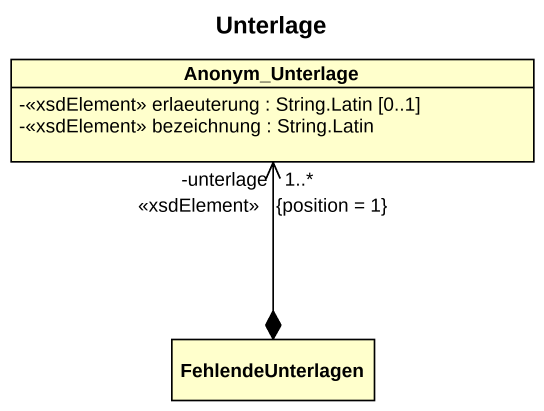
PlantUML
@startuml
title Unterlage
hide circle
hide empty members
skinparam classAttributeIconSize 0
class Anonym_Unterlage {
  -<<xsdElement>> erlaeuterung : String.Latin [0..1]
  -<<xsdElement>> bezeichnung : String.Latin
}
class FehlendeUnterlagen
FehlendeUnterlagen *-up-> "-unterlage\n1..*\n<<xsdElement>>\n{position = 1}" Anonym_Unterlage
@enduml
